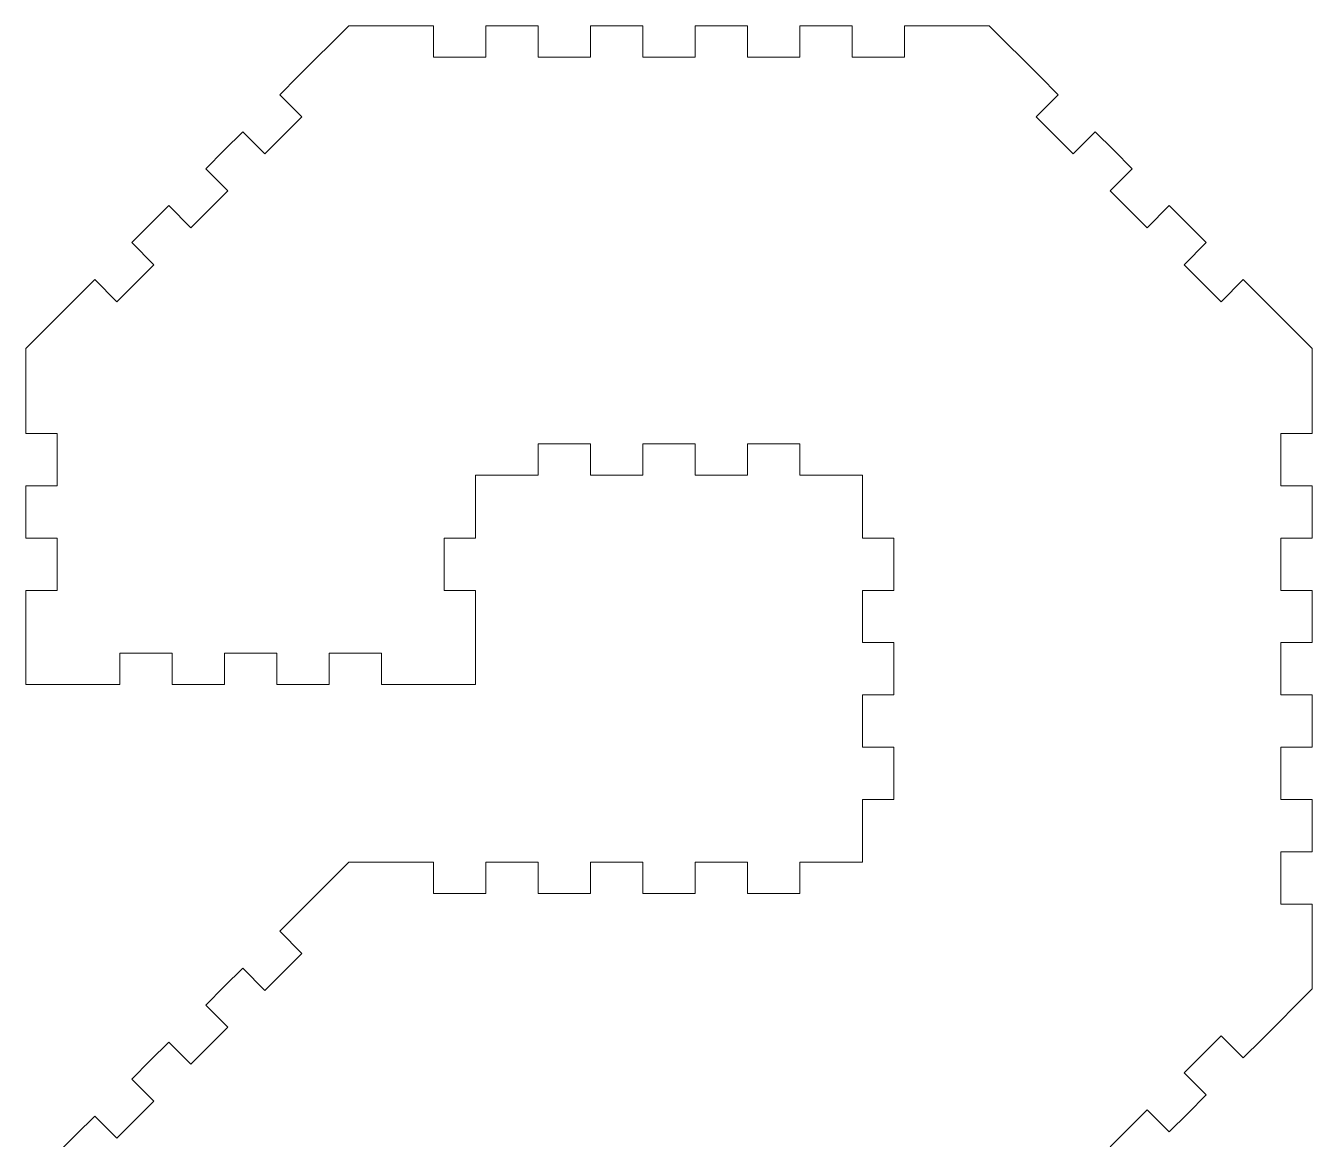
# Model space of a CAD drawing. Header units: centimetres. Extents: x -16 to 372, y -89 to 17.
# Drawn here: x 135.83 to 148.13, y -9.37 to 1.28 of the extents above; entities that cross this region are included whole.
import ezdxf

# ---------------------------------------------------------------- set-up
doc = ezdxf.new("R2010")
doc.units = ezdxf.units.CM
doc.header["$MEASUREMENT"] = 0
doc.layers.add('Capa 1', color=7, linetype='Continuous')

msp = doc.modelspace()

# ---------------------------------------------------------------- linework, layer by layer
at = {"layer": 'Capa 1', "color": 5, "lineweight": 9}
for points, knots in [([(138.9227, 1.27634), (138.9227, 1.27634), (138.43942, 0.79307), (138.43942, 0.79307), (138.43942, 0.79307), (138.43942, 0.79307), (138.26265, 0.61629), (138.26265, 0.61629), (138.26265, 0.61629), (138.26265, 0.61629), (138.47478, 0.40416), (138.47478, 0.40416), (138.47478, 0.40416), (138.47478, 0.40416), (138.12123, 0.0506), (138.12123, 0.0506), (138.12123, 0.0506), (138.12123, 0.0506), (137.90909, 0.26274), (137.90909, 0.26274), (137.90909, 0.26274), (137.90909, 0.26274), (137.73232, 0.08596), (137.73232, 0.08596), (137.73232, 0.08596), (137.73232, 0.08596), (137.55554, -0.09082), (137.55554, -0.09082), (137.55554, -0.09082), (137.55554, -0.09082), (137.76767, -0.30295), (137.76767, -0.30295), (137.76767, -0.30295), (137.76767, -0.30295), (137.41412, -0.6565), (137.41412, -0.6565), (137.41412, -0.6565), (137.41412, -0.6565), (137.20199, -0.44437), (137.20199, -0.44437), (137.20199, -0.44437), (137.20199, -0.44437), (137.02521, -0.62115), (137.02521, -0.62115), (137.02521, -0.62115), (137.02521, -0.62115), (136.84843, -0.79792), (136.84843, -0.79792), (136.84843, -0.79792), (136.84843, -0.79792), (137.06057, -1.01006), (137.06057, -1.01006), (137.06057, -1.01006), (137.06057, -1.01006), (136.70701, -1.36361), (136.70701, -1.36361), (136.70701, -1.36361), (136.70701, -1.36361), (136.49488, -1.15148), (136.49488, -1.15148), (136.49488, -1.15148), (136.49488, -1.15148), (136.3181, -1.32825), (136.3181, -1.32825), (136.3181, -1.32825), (136.3181, -1.32825), (135.83483, -1.81153), (135.83483, -1.81153)], [0, 0, 0, 0, 0.05555556, 0.05555556, 0.05555556, 0.05555556, 0.11111111, 0.11111111, 0.11111111, 0.11111111, 0.16666667, 0.16666667, 0.16666667, 0.16666667, 0.22222222, 0.22222222, 0.22222222, 0.22222222, 0.27777778, 0.27777778, 0.27777778, 0.27777778, 0.33333333, 0.33333333, 0.33333333, 0.33333333, 0.38888889, 0.38888889, 0.38888889, 0.38888889, 0.44444444, 0.44444444, 0.44444444, 0.44444444, 0.5, 0.5, 0.5, 0.5, 0.55555556, 0.55555556, 0.55555556, 0.55555556, 0.61111111, 0.61111111, 0.61111111, 0.61111111, 0.66666667, 0.66666667, 0.66666667, 0.66666667, 0.72222222, 0.72222222, 0.72222222, 0.72222222, 0.77777778, 0.77777778, 0.77777778, 0.77777778, 0.83333333, 0.83333333, 0.83333333, 0.83333333, 0.88888889, 0.88888889, 0.88888889, 0.88888889, 1, 1, 1, 1]), ([(145.04696, 1.27634), (145.04696, 1.27634), (144.48483, 1.27634), (144.48483, 1.27634), (144.48483, 1.27634), (144.48483, 1.27634), (144.23483, 1.27634), (144.23483, 1.27634), (144.23483, 1.27634), (144.23483, 1.27634), (144.23483, 0.97634), (144.23483, 0.97634), (144.23483, 0.97634), (144.23483, 0.97634), (143.73483, 0.97634), (143.73483, 0.97634), (143.73483, 0.97634), (143.73483, 0.97634), (143.73483, 1.27634), (143.73483, 1.27634), (143.73483, 1.27634), (143.73483, 1.27634), (143.48483, 1.27634), (143.48483, 1.27634), (143.48483, 1.27634), (143.48483, 1.27634), (143.23483, 1.27634), (143.23483, 1.27634), (143.23483, 1.27634), (143.23483, 1.27634), (143.23483, 0.97634), (143.23483, 0.97634), (143.23483, 0.97634), (143.23483, 0.97634), (142.73483, 0.97634), (142.73483, 0.97634), (142.73483, 0.97634), (142.73483, 0.97634), (142.73483, 1.27634), (142.73483, 1.27634), (142.73483, 1.27634), (142.73483, 1.27634), (142.48483, 1.27634), (142.48483, 1.27634), (142.48483, 1.27634), (142.48483, 1.27634), (142.23483, 1.27634), (142.23483, 1.27634), (142.23483, 1.27634), (142.23483, 1.27634), (142.23483, 0.97634), (142.23483, 0.97634), (142.23483, 0.97634), (142.23483, 0.97634), (141.73483, 0.97634), (141.73483, 0.97634), (141.73483, 0.97634), (141.73483, 0.97634), (141.73483, 1.27634), (141.73483, 1.27634), (141.73483, 1.27634), (141.73483, 1.27634), (141.48483, 1.27634), (141.48483, 1.27634), (141.48483, 1.27634), (141.48483, 1.27634), (141.23483, 1.27634), (141.23483, 1.27634), (141.23483, 1.27634), (141.23483, 1.27634), (141.23483, 0.97634), (141.23483, 0.97634), (141.23483, 0.97634), (141.23483, 0.97634), (140.73483, 0.97634), (140.73483, 0.97634), (140.73483, 0.97634), (140.73483, 0.97634), (140.73483, 1.27634), (140.73483, 1.27634), (140.73483, 1.27634), (140.73483, 1.27634), (140.48483, 1.27634), (140.48483, 1.27634), (140.48483, 1.27634), (140.48483, 1.27634), (140.23483, 1.27634), (140.23483, 1.27634), (140.23483, 1.27634), (140.23483, 1.27634), (140.23483, 0.97634), (140.23483, 0.97634), (140.23483, 0.97634), (140.23483, 0.97634), (139.73483, 0.97634), (139.73483, 0.97634), (139.73483, 0.97634), (139.73483, 0.97634), (139.73483, 1.27634), (139.73483, 1.27634), (139.73483, 1.27634), (139.73483, 1.27634), (139.48483, 1.27634), (139.48483, 1.27634), (139.48483, 1.27634), (139.48483, 1.27634), (138.9227, 1.27634), (138.9227, 1.27634)], [0, 0, 0, 0, 0.03571429, 0.03571429, 0.03571429, 0.03571429, 0.07142857, 0.07142857, 0.07142857, 0.07142857, 0.10714286, 0.10714286, 0.10714286, 0.10714286, 0.14285714, 0.14285714, 0.14285714, 0.14285714, 0.17857143, 0.17857143, 0.17857143, 0.17857143, 0.21428571, 0.21428571, 0.21428571, 0.21428571, 0.25, 0.25, 0.25, 0.25, 0.28571429, 0.28571429, 0.28571429, 0.28571429, 0.32142857, 0.32142857, 0.32142857, 0.32142857, 0.35714286, 0.35714286, 0.35714286, 0.35714286, 0.39285714, 0.39285714, 0.39285714, 0.39285714, 0.42857143, 0.42857143, 0.42857143, 0.42857143, 0.46428571, 0.46428571, 0.46428571, 0.46428571, 0.5, 0.5, 0.5, 0.5, 0.53571429, 0.53571429, 0.53571429, 0.53571429, 0.57142857, 0.57142857, 0.57142857, 0.57142857, 0.60714286, 0.60714286, 0.60714286, 0.60714286, 0.64285714, 0.64285714, 0.64285714, 0.64285714, 0.67857143, 0.67857143, 0.67857143, 0.67857143, 0.71428571, 0.71428571, 0.71428571, 0.71428571, 0.75, 0.75, 0.75, 0.75, 0.78571429, 0.78571429, 0.78571429, 0.78571429, 0.82142857, 0.82142857, 0.82142857, 0.82142857, 0.85714286, 0.85714286, 0.85714286, 0.85714286, 0.89285714, 0.89285714, 0.89285714, 0.89285714, 0.92857143, 0.92857143, 0.92857143, 0.92857143, 1, 1, 1, 1]), ([(148.13483, -1.81153), (148.13483, -1.81153), (147.65156, -1.32825), (147.65156, -1.32825), (147.65156, -1.32825), (147.65156, -1.32825), (147.47478, -1.15148), (147.47478, -1.15148), (147.47478, -1.15148), (147.47478, -1.15148), (147.26265, -1.36361), (147.26265, -1.36361), (147.26265, -1.36361), (147.26265, -1.36361), (146.90909, -1.01006), (146.90909, -1.01006), (146.90909, -1.01006), (146.90909, -1.01006), (147.12123, -0.79792), (147.12123, -0.79792), (147.12123, -0.79792), (147.12123, -0.79792), (146.94445, -0.62115), (146.94445, -0.62115), (146.94445, -0.62115), (146.94445, -0.62115), (146.76767, -0.44437), (146.76767, -0.44437), (146.76767, -0.44437), (146.76767, -0.44437), (146.55554, -0.6565), (146.55554, -0.6565), (146.55554, -0.6565), (146.55554, -0.6565), (146.20199, -0.30295), (146.20199, -0.30295), (146.20199, -0.30295), (146.20199, -0.30295), (146.41412, -0.09082), (146.41412, -0.09082), (146.41412, -0.09082), (146.41412, -0.09082), (146.23734, 0.08596), (146.23734, 0.08596), (146.23734, 0.08596), (146.23734, 0.08596), (146.06057, 0.26274), (146.06057, 0.26274), (146.06057, 0.26274), (146.06057, 0.26274), (145.84843, 0.0506), (145.84843, 0.0506), (145.84843, 0.0506), (145.84843, 0.0506), (145.49488, 0.40416), (145.49488, 0.40416), (145.49488, 0.40416), (145.49488, 0.40416), (145.70701, 0.61629), (145.70701, 0.61629), (145.70701, 0.61629), (145.70701, 0.61629), (145.53024, 0.79307), (145.53024, 0.79307), (145.53024, 0.79307), (145.53024, 0.79307), (145.04696, 1.27634), (145.04696, 1.27634)], [0, 0, 0, 0, 0.05555556, 0.05555556, 0.05555556, 0.05555556, 0.11111111, 0.11111111, 0.11111111, 0.11111111, 0.16666667, 0.16666667, 0.16666667, 0.16666667, 0.22222222, 0.22222222, 0.22222222, 0.22222222, 0.27777778, 0.27777778, 0.27777778, 0.27777778, 0.33333333, 0.33333333, 0.33333333, 0.33333333, 0.38888889, 0.38888889, 0.38888889, 0.38888889, 0.44444444, 0.44444444, 0.44444444, 0.44444444, 0.5, 0.5, 0.5, 0.5, 0.55555556, 0.55555556, 0.55555556, 0.55555556, 0.61111111, 0.61111111, 0.61111111, 0.61111111, 0.66666667, 0.66666667, 0.66666667, 0.66666667, 0.72222222, 0.72222222, 0.72222222, 0.72222222, 0.77777778, 0.77777778, 0.77777778, 0.77777778, 0.83333333, 0.83333333, 0.83333333, 0.83333333, 0.88888889, 0.88888889, 0.88888889, 0.88888889, 1, 1, 1, 1]), ([(135.83483, -1.81153), (135.83483, -1.81153), (135.83483, -2.37366), (135.83483, -2.37366), (135.83483, -2.37366), (135.83483, -2.37366), (135.83483, -2.62366), (135.83483, -2.62366), (135.83483, -2.62366), (135.83483, -2.62366), (136.13483, -2.62366), (136.13483, -2.62366), (136.13483, -2.62366), (136.13483, -2.62366), (136.13483, -3.12366), (136.13483, -3.12366), (136.13483, -3.12366), (136.13483, -3.12366), (135.83483, -3.12366), (135.83483, -3.12366), (135.83483, -3.12366), (135.83483, -3.12366), (135.83483, -3.37366), (135.83483, -3.37366), (135.83483, -3.37366), (135.83483, -3.37366), (135.83483, -3.62366), (135.83483, -3.62366), (135.83483, -3.62366), (135.83483, -3.62366), (136.13483, -3.62366), (136.13483, -3.62366), (136.13483, -3.62366), (136.13483, -3.62366), (136.13483, -4.12366), (136.13483, -4.12366), (136.13483, -4.12366), (136.13483, -4.12366), (135.83483, -4.12366), (135.83483, -4.12366), (135.83483, -4.12366), (135.83483, -4.12366), (135.83483, -4.37366), (135.83483, -4.37366), (135.83483, -4.37366), (135.83483, -4.37366), (135.83483, -5.02366), (135.83483, -5.02366)], [0, 0, 0, 0, 0.07692308, 0.07692308, 0.07692308, 0.07692308, 0.15384615, 0.15384615, 0.15384615, 0.15384615, 0.23076923, 0.23076923, 0.23076923, 0.23076923, 0.30769231, 0.30769231, 0.30769231, 0.30769231, 0.38461538, 0.38461538, 0.38461538, 0.38461538, 0.46153846, 0.46153846, 0.46153846, 0.46153846, 0.53846154, 0.53846154, 0.53846154, 0.53846154, 0.61538462, 0.61538462, 0.61538462, 0.61538462, 0.69230769, 0.69230769, 0.69230769, 0.69230769, 0.76923077, 0.76923077, 0.76923077, 0.76923077, 0.84615385, 0.84615385, 0.84615385, 0.84615385, 1, 1, 1, 1]), ([(148.13483, -7.93579), (148.13483, -7.93579), (148.13483, -7.37366), (148.13483, -7.37366), (148.13483, -7.37366), (148.13483, -7.37366), (148.13483, -7.12366), (148.13483, -7.12366), (148.13483, -7.12366), (148.13483, -7.12366), (147.83483, -7.12366), (147.83483, -7.12366), (147.83483, -7.12366), (147.83483, -7.12366), (147.83483, -6.62366), (147.83483, -6.62366), (147.83483, -6.62366), (147.83483, -6.62366), (148.13483, -6.62366), (148.13483, -6.62366), (148.13483, -6.62366), (148.13483, -6.62366), (148.13483, -6.37366), (148.13483, -6.37366), (148.13483, -6.37366), (148.13483, -6.37366), (148.13483, -6.12366), (148.13483, -6.12366), (148.13483, -6.12366), (148.13483, -6.12366), (147.83483, -6.12366), (147.83483, -6.12366), (147.83483, -6.12366), (147.83483, -6.12366), (147.83483, -5.62366), (147.83483, -5.62366), (147.83483, -5.62366), (147.83483, -5.62366), (148.13483, -5.62366), (148.13483, -5.62366), (148.13483, -5.62366), (148.13483, -5.62366), (148.13483, -5.37366), (148.13483, -5.37366), (148.13483, -5.37366), (148.13483, -5.37366), (148.13483, -5.12366), (148.13483, -5.12366), (148.13483, -5.12366), (148.13483, -5.12366), (147.83483, -5.12366), (147.83483, -5.12366), (147.83483, -5.12366), (147.83483, -5.12366), (147.83483, -4.62366), (147.83483, -4.62366), (147.83483, -4.62366), (147.83483, -4.62366), (148.13483, -4.62366), (148.13483, -4.62366), (148.13483, -4.62366), (148.13483, -4.62366), (148.13483, -4.37366), (148.13483, -4.37366), (148.13483, -4.37366), (148.13483, -4.37366), (148.13483, -4.12366), (148.13483, -4.12366), (148.13483, -4.12366), (148.13483, -4.12366), (147.83483, -4.12366), (147.83483, -4.12366), (147.83483, -4.12366), (147.83483, -4.12366), (147.83483, -3.62366), (147.83483, -3.62366), (147.83483, -3.62366), (147.83483, -3.62366), (148.13483, -3.62366), (148.13483, -3.62366), (148.13483, -3.62366), (148.13483, -3.62366), (148.13483, -3.37366), (148.13483, -3.37366), (148.13483, -3.37366), (148.13483, -3.37366), (148.13483, -3.12366), (148.13483, -3.12366), (148.13483, -3.12366), (148.13483, -3.12366), (147.83483, -3.12366), (147.83483, -3.12366), (147.83483, -3.12366), (147.83483, -3.12366), (147.83483, -2.62366), (147.83483, -2.62366), (147.83483, -2.62366), (147.83483, -2.62366), (148.13483, -2.62366), (148.13483, -2.62366), (148.13483, -2.62366), (148.13483, -2.62366), (148.13483, -2.37366), (148.13483, -2.37366), (148.13483, -2.37366), (148.13483, -2.37366), (148.13483, -1.81153), (148.13483, -1.81153)], [0, 0, 0, 0, 0.03571429, 0.03571429, 0.03571429, 0.03571429, 0.07142857, 0.07142857, 0.07142857, 0.07142857, 0.10714286, 0.10714286, 0.10714286, 0.10714286, 0.14285714, 0.14285714, 0.14285714, 0.14285714, 0.17857143, 0.17857143, 0.17857143, 0.17857143, 0.21428571, 0.21428571, 0.21428571, 0.21428571, 0.25, 0.25, 0.25, 0.25, 0.28571429, 0.28571429, 0.28571429, 0.28571429, 0.32142857, 0.32142857, 0.32142857, 0.32142857, 0.35714286, 0.35714286, 0.35714286, 0.35714286, 0.39285714, 0.39285714, 0.39285714, 0.39285714, 0.42857143, 0.42857143, 0.42857143, 0.42857143, 0.46428571, 0.46428571, 0.46428571, 0.46428571, 0.5, 0.5, 0.5, 0.5, 0.53571429, 0.53571429, 0.53571429, 0.53571429, 0.57142857, 0.57142857, 0.57142857, 0.57142857, 0.60714286, 0.60714286, 0.60714286, 0.60714286, 0.64285714, 0.64285714, 0.64285714, 0.64285714, 0.67857143, 0.67857143, 0.67857143, 0.67857143, 0.71428571, 0.71428571, 0.71428571, 0.71428571, 0.75, 0.75, 0.75, 0.75, 0.78571429, 0.78571429, 0.78571429, 0.78571429, 0.82142857, 0.82142857, 0.82142857, 0.82142857, 0.85714286, 0.85714286, 0.85714286, 0.85714286, 0.89285714, 0.89285714, 0.89285714, 0.89285714, 0.92857143, 0.92857143, 0.92857143, 0.92857143, 1, 1, 1, 1]), ([(140.13483, -3.02366), (140.13483, -3.02366), (140.48483, -3.02366), (140.48483, -3.02366), (140.48483, -3.02366), (140.48483, -3.02366), (140.73483, -3.02366), (140.73483, -3.02366), (140.73483, -3.02366), (140.73483, -3.02366), (140.73483, -2.72366), (140.73483, -2.72366), (140.73483, -2.72366), (140.73483, -2.72366), (141.23483, -2.72366), (141.23483, -2.72366), (141.23483, -2.72366), (141.23483, -2.72366), (141.23483, -3.02366), (141.23483, -3.02366), (141.23483, -3.02366), (141.23483, -3.02366), (141.48483, -3.02366), (141.48483, -3.02366), (141.48483, -3.02366), (141.48483, -3.02366), (141.73483, -3.02366), (141.73483, -3.02366), (141.73483, -3.02366), (141.73483, -3.02366), (141.73483, -2.72366), (141.73483, -2.72366), (141.73483, -2.72366), (141.73483, -2.72366), (142.23483, -2.72366), (142.23483, -2.72366), (142.23483, -2.72366), (142.23483, -2.72366), (142.23483, -3.02366), (142.23483, -3.02366), (142.23483, -3.02366), (142.23483, -3.02366), (142.48483, -3.02366), (142.48483, -3.02366), (142.48483, -3.02366), (142.48483, -3.02366), (142.73483, -3.02366), (142.73483, -3.02366), (142.73483, -3.02366), (142.73483, -3.02366), (142.73483, -2.72366), (142.73483, -2.72366), (142.73483, -2.72366), (142.73483, -2.72366), (143.23483, -2.72366), (143.23483, -2.72366), (143.23483, -2.72366), (143.23483, -2.72366), (143.23483, -3.02366), (143.23483, -3.02366), (143.23483, -3.02366), (143.23483, -3.02366), (143.48483, -3.02366), (143.48483, -3.02366), (143.48483, -3.02366), (143.48483, -3.02366), (143.83483, -3.02366), (143.83483, -3.02366)], [0, 0, 0, 0, 0.05555556, 0.05555556, 0.05555556, 0.05555556, 0.11111111, 0.11111111, 0.11111111, 0.11111111, 0.16666667, 0.16666667, 0.16666667, 0.16666667, 0.22222222, 0.22222222, 0.22222222, 0.22222222, 0.27777778, 0.27777778, 0.27777778, 0.27777778, 0.33333333, 0.33333333, 0.33333333, 0.33333333, 0.38888889, 0.38888889, 0.38888889, 0.38888889, 0.44444444, 0.44444444, 0.44444444, 0.44444444, 0.5, 0.5, 0.5, 0.5, 0.55555556, 0.55555556, 0.55555556, 0.55555556, 0.61111111, 0.61111111, 0.61111111, 0.61111111, 0.66666667, 0.66666667, 0.66666667, 0.66666667, 0.72222222, 0.72222222, 0.72222222, 0.72222222, 0.77777778, 0.77777778, 0.77777778, 0.77777778, 0.83333333, 0.83333333, 0.83333333, 0.83333333, 0.88888889, 0.88888889, 0.88888889, 0.88888889, 1, 1, 1, 1]), ([(140.13483, -5.02366), (140.13483, -5.02366), (140.13483, -4.37366), (140.13483, -4.37366), (140.13483, -4.37366), (140.13483, -4.37366), (140.13483, -4.12366), (140.13483, -4.12366), (140.13483, -4.12366), (140.13483, -4.12366), (139.83483, -4.12366), (139.83483, -4.12366), (139.83483, -4.12366), (139.83483, -4.12366), (139.83483, -3.62366), (139.83483, -3.62366), (139.83483, -3.62366), (139.83483, -3.62366), (140.13483, -3.62366), (140.13483, -3.62366), (140.13483, -3.62366), (140.13483, -3.62366), (140.13483, -3.37366), (140.13483, -3.37366), (140.13483, -3.37366), (140.13483, -3.37366), (140.13483, -3.02366), (140.13483, -3.02366)], [0, 0, 0, 0, 0.125, 0.125, 0.125, 0.125, 0.25, 0.25, 0.25, 0.25, 0.375, 0.375, 0.375, 0.375, 0.5, 0.5, 0.5, 0.5, 0.625, 0.625, 0.625, 0.625, 0.75, 0.75, 0.75, 0.75, 1, 1, 1, 1]), ([(143.83483, -3.02366), (143.83483, -3.02366), (143.83483, -3.37366), (143.83483, -3.37366), (143.83483, -3.37366), (143.83483, -3.37366), (143.83483, -3.62366), (143.83483, -3.62366), (143.83483, -3.62366), (143.83483, -3.62366), (144.13483, -3.62366), (144.13483, -3.62366), (144.13483, -3.62366), (144.13483, -3.62366), (144.13483, -4.12366), (144.13483, -4.12366), (144.13483, -4.12366), (144.13483, -4.12366), (143.83483, -4.12366), (143.83483, -4.12366), (143.83483, -4.12366), (143.83483, -4.12366), (143.83483, -4.37366), (143.83483, -4.37366), (143.83483, -4.37366), (143.83483, -4.37366), (143.83483, -4.62366), (143.83483, -4.62366), (143.83483, -4.62366), (143.83483, -4.62366), (144.13483, -4.62366), (144.13483, -4.62366), (144.13483, -4.62366), (144.13483, -4.62366), (144.13483, -5.12366), (144.13483, -5.12366), (144.13483, -5.12366), (144.13483, -5.12366), (143.83483, -5.12366), (143.83483, -5.12366), (143.83483, -5.12366), (143.83483, -5.12366), (143.83483, -5.37366), (143.83483, -5.37366), (143.83483, -5.37366), (143.83483, -5.37366), (143.83483, -5.62366), (143.83483, -5.62366), (143.83483, -5.62366), (143.83483, -5.62366), (144.13483, -5.62366), (144.13483, -5.62366), (144.13483, -5.62366), (144.13483, -5.62366), (144.13483, -6.12366), (144.13483, -6.12366), (144.13483, -6.12366), (144.13483, -6.12366), (143.83483, -6.12366), (143.83483, -6.12366), (143.83483, -6.12366), (143.83483, -6.12366), (143.83483, -6.37366), (143.83483, -6.37366), (143.83483, -6.37366), (143.83483, -6.37366), (143.83483, -6.72366), (143.83483, -6.72366)], [0, 0, 0, 0, 0.05555556, 0.05555556, 0.05555556, 0.05555556, 0.11111111, 0.11111111, 0.11111111, 0.11111111, 0.16666667, 0.16666667, 0.16666667, 0.16666667, 0.22222222, 0.22222222, 0.22222222, 0.22222222, 0.27777778, 0.27777778, 0.27777778, 0.27777778, 0.33333333, 0.33333333, 0.33333333, 0.33333333, 0.38888889, 0.38888889, 0.38888889, 0.38888889, 0.44444444, 0.44444444, 0.44444444, 0.44444444, 0.5, 0.5, 0.5, 0.5, 0.55555556, 0.55555556, 0.55555556, 0.55555556, 0.61111111, 0.61111111, 0.61111111, 0.61111111, 0.66666667, 0.66666667, 0.66666667, 0.66666667, 0.72222222, 0.72222222, 0.72222222, 0.72222222, 0.77777778, 0.77777778, 0.77777778, 0.77777778, 0.83333333, 0.83333333, 0.83333333, 0.83333333, 0.88888889, 0.88888889, 0.88888889, 0.88888889, 1, 1, 1, 1]), ([(135.83483, -5.02366), (135.83483, -5.02366), (136.48483, -5.02366), (136.48483, -5.02366), (136.48483, -5.02366), (136.48483, -5.02366), (136.73483, -5.02366), (136.73483, -5.02366), (136.73483, -5.02366), (136.73483, -5.02366), (136.73483, -4.72366), (136.73483, -4.72366), (136.73483, -4.72366), (136.73483, -4.72366), (137.23483, -4.72366), (137.23483, -4.72366), (137.23483, -4.72366), (137.23483, -4.72366), (137.23483, -5.02366), (137.23483, -5.02366), (137.23483, -5.02366), (137.23483, -5.02366), (137.48483, -5.02366), (137.48483, -5.02366), (137.48483, -5.02366), (137.48483, -5.02366), (137.73483, -5.02366), (137.73483, -5.02366), (137.73483, -5.02366), (137.73483, -5.02366), (137.73483, -4.72366), (137.73483, -4.72366), (137.73483, -4.72366), (137.73483, -4.72366), (138.23483, -4.72366), (138.23483, -4.72366), (138.23483, -4.72366), (138.23483, -4.72366), (138.23483, -5.02366), (138.23483, -5.02366), (138.23483, -5.02366), (138.23483, -5.02366), (138.48483, -5.02366), (138.48483, -5.02366), (138.48483, -5.02366), (138.48483, -5.02366), (138.73483, -5.02366), (138.73483, -5.02366), (138.73483, -5.02366), (138.73483, -5.02366), (138.73483, -4.72366), (138.73483, -4.72366), (138.73483, -4.72366), (138.73483, -4.72366), (139.23483, -4.72366), (139.23483, -4.72366), (139.23483, -4.72366), (139.23483, -4.72366), (139.23483, -5.02366), (139.23483, -5.02366), (139.23483, -5.02366), (139.23483, -5.02366), (139.48483, -5.02366), (139.48483, -5.02366), (139.48483, -5.02366), (139.48483, -5.02366), (140.13483, -5.02366), (140.13483, -5.02366)], [0, 0, 0, 0, 0.05555556, 0.05555556, 0.05555556, 0.05555556, 0.11111111, 0.11111111, 0.11111111, 0.11111111, 0.16666667, 0.16666667, 0.16666667, 0.16666667, 0.22222222, 0.22222222, 0.22222222, 0.22222222, 0.27777778, 0.27777778, 0.27777778, 0.27777778, 0.33333333, 0.33333333, 0.33333333, 0.33333333, 0.38888889, 0.38888889, 0.38888889, 0.38888889, 0.44444444, 0.44444444, 0.44444444, 0.44444444, 0.5, 0.5, 0.5, 0.5, 0.55555556, 0.55555556, 0.55555556, 0.55555556, 0.61111111, 0.61111111, 0.61111111, 0.61111111, 0.66666667, 0.66666667, 0.66666667, 0.66666667, 0.72222222, 0.72222222, 0.72222222, 0.72222222, 0.77777778, 0.77777778, 0.77777778, 0.77777778, 0.83333333, 0.83333333, 0.83333333, 0.83333333, 0.88888889, 0.88888889, 0.88888889, 0.88888889, 1, 1, 1, 1]), ([(138.9227, -6.72366), (138.9227, -6.72366), (138.43942, -7.20693), (138.43942, -7.20693), (138.43942, -7.20693), (138.43942, -7.20693), (138.26265, -7.38371), (138.26265, -7.38371), (138.26265, -7.38371), (138.26265, -7.38371), (138.47478, -7.59584), (138.47478, -7.59584), (138.47478, -7.59584), (138.47478, -7.59584), (138.12123, -7.9494), (138.12123, -7.9494), (138.12123, -7.9494), (138.12123, -7.9494), (137.90909, -7.73726), (137.90909, -7.73726), (137.90909, -7.73726), (137.90909, -7.73726), (137.73232, -7.91404), (137.73232, -7.91404), (137.73232, -7.91404), (137.73232, -7.91404), (137.55554, -8.09082), (137.55554, -8.09082), (137.55554, -8.09082), (137.55554, -8.09082), (137.76767, -8.30295), (137.76767, -8.30295), (137.76767, -8.30295), (137.76767, -8.30295), (137.41412, -8.6565), (137.41412, -8.6565), (137.41412, -8.6565), (137.41412, -8.6565), (137.20199, -8.44437), (137.20199, -8.44437), (137.20199, -8.44437), (137.20199, -8.44437), (137.02521, -8.62115), (137.02521, -8.62115), (137.02521, -8.62115), (137.02521, -8.62115), (136.84843, -8.79792), (136.84843, -8.79792), (136.84843, -8.79792), (136.84843, -8.79792), (137.06057, -9.01006), (137.06057, -9.01006), (137.06057, -9.01006), (137.06057, -9.01006), (136.70701, -9.36361), (136.70701, -9.36361), (136.70701, -9.36361), (136.70701, -9.36361), (136.49488, -9.15148), (136.49488, -9.15148), (136.49488, -9.15148), (136.49488, -9.15148), (136.3181, -9.32825), (136.3181, -9.32825), (136.3181, -9.32825), (136.3181, -9.32825), (135.83483, -9.81153), (135.83483, -9.81153)], [0, 0, 0, 0, 0.05555556, 0.05555556, 0.05555556, 0.05555556, 0.11111111, 0.11111111, 0.11111111, 0.11111111, 0.16666667, 0.16666667, 0.16666667, 0.16666667, 0.22222222, 0.22222222, 0.22222222, 0.22222222, 0.27777778, 0.27777778, 0.27777778, 0.27777778, 0.33333333, 0.33333333, 0.33333333, 0.33333333, 0.38888889, 0.38888889, 0.38888889, 0.38888889, 0.44444444, 0.44444444, 0.44444444, 0.44444444, 0.5, 0.5, 0.5, 0.5, 0.55555556, 0.55555556, 0.55555556, 0.55555556, 0.61111111, 0.61111111, 0.61111111, 0.61111111, 0.66666667, 0.66666667, 0.66666667, 0.66666667, 0.72222222, 0.72222222, 0.72222222, 0.72222222, 0.77777778, 0.77777778, 0.77777778, 0.77777778, 0.83333333, 0.83333333, 0.83333333, 0.83333333, 0.88888889, 0.88888889, 0.88888889, 0.88888889, 1, 1, 1, 1]), ([(143.83483, -6.72366), (143.83483, -6.72366), (143.48483, -6.72366), (143.48483, -6.72366), (143.48483, -6.72366), (143.48483, -6.72366), (143.23483, -6.72366), (143.23483, -6.72366), (143.23483, -6.72366), (143.23483, -6.72366), (143.23483, -7.02366), (143.23483, -7.02366), (143.23483, -7.02366), (143.23483, -7.02366), (142.73483, -7.02366), (142.73483, -7.02366), (142.73483, -7.02366), (142.73483, -7.02366), (142.73483, -6.72366), (142.73483, -6.72366), (142.73483, -6.72366), (142.73483, -6.72366), (142.48483, -6.72366), (142.48483, -6.72366), (142.48483, -6.72366), (142.48483, -6.72366), (142.23483, -6.72366), (142.23483, -6.72366), (142.23483, -6.72366), (142.23483, -6.72366), (142.23483, -7.02366), (142.23483, -7.02366), (142.23483, -7.02366), (142.23483, -7.02366), (141.73483, -7.02366), (141.73483, -7.02366), (141.73483, -7.02366), (141.73483, -7.02366), (141.73483, -6.72366), (141.73483, -6.72366), (141.73483, -6.72366), (141.73483, -6.72366), (141.48483, -6.72366), (141.48483, -6.72366), (141.48483, -6.72366), (141.48483, -6.72366), (141.23483, -6.72366), (141.23483, -6.72366), (141.23483, -6.72366), (141.23483, -6.72366), (141.23483, -7.02366), (141.23483, -7.02366), (141.23483, -7.02366), (141.23483, -7.02366), (140.73483, -7.02366), (140.73483, -7.02366), (140.73483, -7.02366), (140.73483, -7.02366), (140.73483, -6.72366), (140.73483, -6.72366), (140.73483, -6.72366), (140.73483, -6.72366), (140.48483, -6.72366), (140.48483, -6.72366), (140.48483, -6.72366), (140.48483, -6.72366), (140.23483, -6.72366), (140.23483, -6.72366), (140.23483, -6.72366), (140.23483, -6.72366), (140.23483, -7.02366), (140.23483, -7.02366), (140.23483, -7.02366), (140.23483, -7.02366), (139.73483, -7.02366), (139.73483, -7.02366), (139.73483, -7.02366), (139.73483, -7.02366), (139.73483, -6.72366), (139.73483, -6.72366), (139.73483, -6.72366), (139.73483, -6.72366), (139.48483, -6.72366), (139.48483, -6.72366), (139.48483, -6.72366), (139.48483, -6.72366), (138.9227, -6.72366), (138.9227, -6.72366)], [0, 0, 0, 0, 0.04347826, 0.04347826, 0.04347826, 0.04347826, 0.08695652, 0.08695652, 0.08695652, 0.08695652, 0.13043478, 0.13043478, 0.13043478, 0.13043478, 0.17391304, 0.17391304, 0.17391304, 0.17391304, 0.2173913, 0.2173913, 0.2173913, 0.2173913, 0.26086957, 0.26086957, 0.26086957, 0.26086957, 0.30434783, 0.30434783, 0.30434783, 0.30434783, 0.34782609, 0.34782609, 0.34782609, 0.34782609, 0.39130435, 0.39130435, 0.39130435, 0.39130435, 0.43478261, 0.43478261, 0.43478261, 0.43478261, 0.47826087, 0.47826087, 0.47826087, 0.47826087, 0.52173913, 0.52173913, 0.52173913, 0.52173913, 0.56521739, 0.56521739, 0.56521739, 0.56521739, 0.60869565, 0.60869565, 0.60869565, 0.60869565, 0.65217391, 0.65217391, 0.65217391, 0.65217391, 0.69565217, 0.69565217, 0.69565217, 0.69565217, 0.73913043, 0.73913043, 0.73913043, 0.73913043, 0.7826087, 0.7826087, 0.7826087, 0.7826087, 0.82608696, 0.82608696, 0.82608696, 0.82608696, 0.86956522, 0.86956522, 0.86956522, 0.86956522, 0.91304348, 0.91304348, 0.91304348, 0.91304348, 1, 1, 1, 1]), ([(145.04696, -11.02366), (145.04696, -11.02366), (145.53024, -10.54039), (145.53024, -10.54039), (145.53024, -10.54039), (145.53024, -10.54039), (145.70701, -10.36361), (145.70701, -10.36361), (145.70701, -10.36361), (145.70701, -10.36361), (145.49488, -10.15148), (145.49488, -10.15148), (145.49488, -10.15148), (145.49488, -10.15148), (145.84843, -9.79792), (145.84843, -9.79792), (145.84843, -9.79792), (145.84843, -9.79792), (146.06057, -10.01006), (146.06057, -10.01006), (146.06057, -10.01006), (146.06057, -10.01006), (146.23734, -9.83328), (146.23734, -9.83328), (146.23734, -9.83328), (146.23734, -9.83328), (146.41412, -9.6565), (146.41412, -9.6565), (146.41412, -9.6565), (146.41412, -9.6565), (146.20199, -9.44437), (146.20199, -9.44437), (146.20199, -9.44437), (146.20199, -9.44437), (146.55554, -9.09082), (146.55554, -9.09082), (146.55554, -9.09082), (146.55554, -9.09082), (146.76767, -9.30295), (146.76767, -9.30295), (146.76767, -9.30295), (146.76767, -9.30295), (146.94445, -9.12617), (146.94445, -9.12617), (146.94445, -9.12617), (146.94445, -9.12617), (147.12123, -8.9494), (147.12123, -8.9494), (147.12123, -8.9494), (147.12123, -8.9494), (146.90909, -8.73726), (146.90909, -8.73726), (146.90909, -8.73726), (146.90909, -8.73726), (147.26265, -8.38371), (147.26265, -8.38371), (147.26265, -8.38371), (147.26265, -8.38371), (147.47478, -8.59584), (147.47478, -8.59584), (147.47478, -8.59584), (147.47478, -8.59584), (147.65156, -8.41907), (147.65156, -8.41907), (147.65156, -8.41907), (147.65156, -8.41907), (148.13483, -7.93579), (148.13483, -7.93579)], [0, 0, 0, 0, 0.05555556, 0.05555556, 0.05555556, 0.05555556, 0.11111111, 0.11111111, 0.11111111, 0.11111111, 0.16666667, 0.16666667, 0.16666667, 0.16666667, 0.22222222, 0.22222222, 0.22222222, 0.22222222, 0.27777778, 0.27777778, 0.27777778, 0.27777778, 0.33333333, 0.33333333, 0.33333333, 0.33333333, 0.38888889, 0.38888889, 0.38888889, 0.38888889, 0.44444444, 0.44444444, 0.44444444, 0.44444444, 0.5, 0.5, 0.5, 0.5, 0.55555556, 0.55555556, 0.55555556, 0.55555556, 0.61111111, 0.61111111, 0.61111111, 0.61111111, 0.66666667, 0.66666667, 0.66666667, 0.66666667, 0.72222222, 0.72222222, 0.72222222, 0.72222222, 0.77777778, 0.77777778, 0.77777778, 0.77777778, 0.83333333, 0.83333333, 0.83333333, 0.83333333, 0.88888889, 0.88888889, 0.88888889, 0.88888889, 1, 1, 1, 1])]:
    msp.add_open_spline(points, degree=3, knots=knots, dxfattribs=at)

doc.saveas('drawing.dxf')
